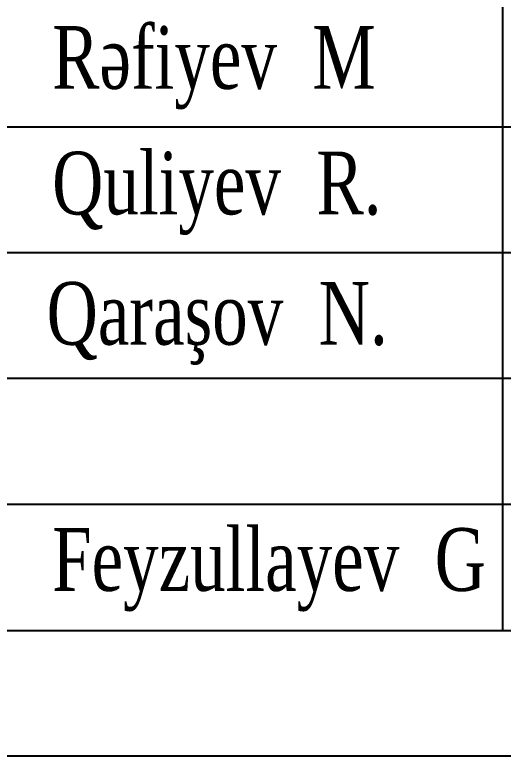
# Model space of a CAD drawing. Header units: millimetres. Extents: x 873544 to 1143527, y -837564 to -766512.
# Drawn here: x 1126580 to 1128524, y -794961 to -792012 of the extents above; entities that cross this region are included whole.
import ezdxf

# ---------------------------------------------------------------- set-up
doc = ezdxf.new("R2010")
doc.units = ezdxf.units.MM
doc.layers.add('Xarici razm.-1', color=7, linetype='Continuous', lineweight=9)
doc.styles.add('400', font='times.ttf', dxfattribs={"width": 0.75, "height": 300})

# ---------------------------------------------------------------- blocks, each defined once
blk = doc.blocks.new('dsdvvvf')
at = {"color": 0, "lineweight": 25, "ltscale": 15}
for p, q in [((971374.1, -663055.1), (971374.1, -668816.4)), ((967193.8, -666718.2), (973996.1, -666718.2)), ((967193.8, -667242.1), (973996.1, -667242.1)), ((967193.8, -667766), (973996.1, -667766)), ((967193.8, -668289.9), (973996.1, -668289.9))]:
    blk.add_line(p, q, dxfattribs=at)
at = {"lineweight": 25, "ltscale": 15}
blk.add_line((947069, -668816.4), (986569.1, -668816.4), dxfattribs=at)
at = {"lineweight": 25}
blk.add_line((987092.9, -669340.2), (944973.5, -669340.2), dxfattribs=at)
at = {"lineweight": 25, "ltscale": 15, "attachment_point": 1, "style": '400'}
for s, insert, char_height, width in [('{\\fTimes New Roman|b0|i0|c238|p18;Rəfiyev  M}', (969496.2, -666298.3), 261.458, 7889.931), ('{\\fTimes New Roman|b0|i0|c238|p18;Quliyev  R.}', (969496.2, -666821.3), 261.458, 7889.931), ('{\\fTimes New Roman|b0|i0|c238|p18;Qaraşov  N.}', (969473.1, -667364.2), 261.46, 7890.003), ('{\\fTimes New Roman|b0|i0|c238|p18;Feyzullayev  G}', (969496.2, -668390), 261.458, 7889.931)]:
    blk.add_mtext(s, dxfattribs=dict(at, insert=insert, char_height=char_height, width=width))

msp = doc.modelspace()

# ---------------------------------------------------------------- block references
at = {"layer": 'Xarici razm.-1', "color": 131, "xscale": 0.9545993912191095, "yscale": 0.9545993912191095, "zscale": 0.9545993912191095}
msp.add_blockref('dsdvvvf', (201248.2, -156008.8), dxfattribs=at)

doc.saveas('drawing.dxf')
